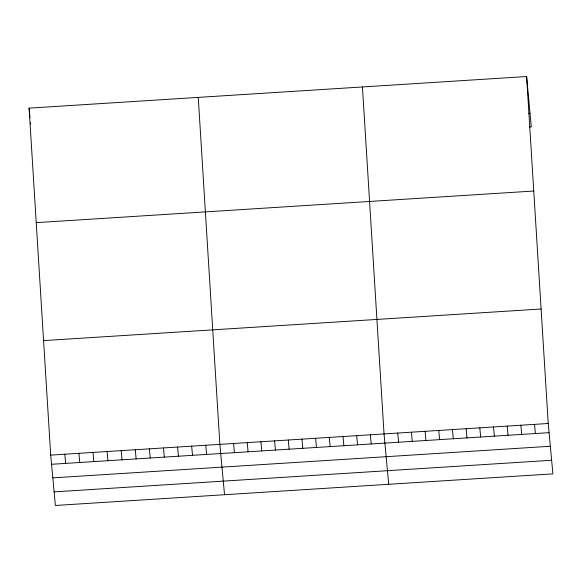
<?xml version="1.0" encoding="UTF-8"?>
<svg xmlns="http://www.w3.org/2000/svg" width="582" height="582" viewBox="0 0 582 582"><rect width="100%" height="100%" fill="white"/><g stroke="black" fill="none" stroke-linecap="round" stroke-linejoin="round"><path stroke-width="0.87" d="M526.623 76.526L548.229 423.492L552.9 473.857L55.377 505.474L50.707 455.109L29.1 108.143L526.623 76.526L531.293 126.891L529.584 127M528.325 113.41L530.035 113.301M36.23 222.644L533.752 191.027M43.577 340.608L541.1 308.998M50.707 455.109L548.229 423.492M51.558 464.283L549.081 432.673M52.816 477.88L550.339 446.263M54.119 491.885L551.641 460.267M534.545 424.365L535.396 433.539M520.861 425.231L521.712 434.412M507.184 426.104L508.035 435.278M493.5 426.97L494.351 436.151M479.815 427.843L480.667 437.017M466.138 428.708L466.99 437.89M452.454 429.581L453.305 438.755M438.77 430.447L439.621 439.628M425.093 431.32L425.944 440.494M411.409 432.186L412.26 441.367M397.724 433.059L398.575 442.233M388.718 484.289L384.047 433.925L362.44 86.958M370.363 434.798L371.214 443.971M356.679 435.663L357.53 444.844M343.002 436.536L343.853 445.71M329.317 437.402L330.169 446.583M315.633 438.275L316.484 447.449M301.956 439.141L302.807 448.322M288.272 440.014L289.123 449.188M274.588 440.88L275.439 450.061M260.911 441.753L261.762 450.926M247.226 442.618L248.078 451.799M233.542 443.491L234.4 452.665M224.536 494.722L219.865 444.357L198.258 97.39M205.766 445.252L206.617 454.433M191.667 446.154L192.526 455.328M177.575 447.049L178.427 456.223M163.477 447.944L164.328 457.117M149.385 448.838L150.236 458.019M135.286 449.733L136.137 458.914M121.187 450.628L122.038 459.809M107.095 451.523L107.946 460.704M92.996 452.418L93.848 461.599M78.897 453.32L79.749 462.494M64.806 454.215L65.657 463.388M29.1 108.143L29.951 117.317M30.453 122.758L30.584 124.119"/></g></svg>
